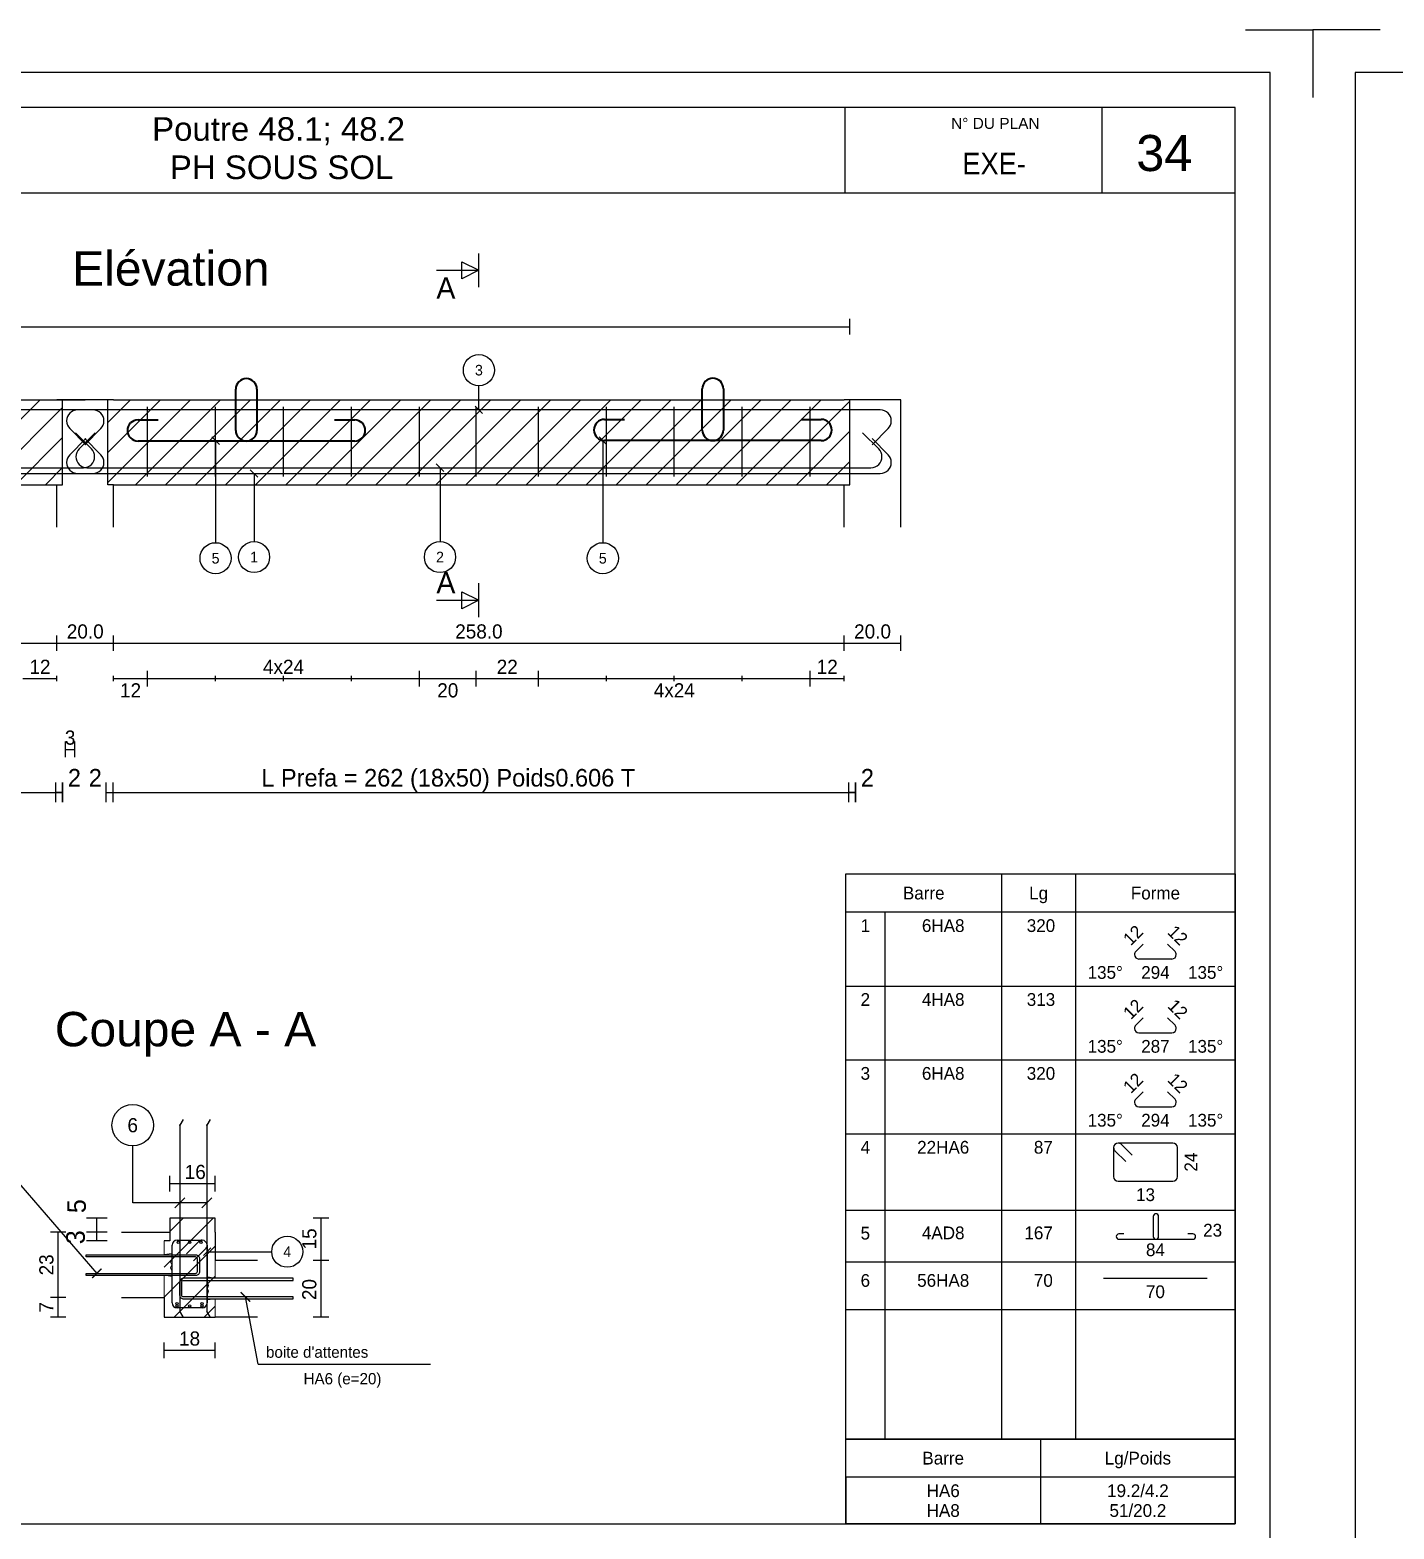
# Model space of a CAD drawing. Extents: x -12912 to 27386, y 1818 to 8189.
# Drawn here: x 25736 to 26218, y 3456 to 3986 of the extents above; entities that cross this region are included whole.
import ezdxf
from ezdxf.enums import TextEntityAlignment as Align

# ---------------------------------------------------------------- set-up
doc = ezdxf.new("R2010")
doc.units = 0
doc.header["$MEASUREMENT"] = 0
doc.linetypes.add('CONTINUE', pattern=[0])
doc.layers.get('0').update_dxf_attribs({"linetype": 'CONTINUOUS'})
for name, color, linetype in [('1', 7, 'CONTINUOUS'), ('104', 7, 'CONTINUOUS'), ('173', 7, 'CONTINUOUS'), ('5', 7, 'CONTINUOUS'), ('6', 7, 'CONTINUOUS'), ('7', 7, 'CONTINUOUS'), ('Bâtiment 1. Soubassement', 7, 'CONTINUOUS'), ('GO-CARTOUCHE', 7, 'CONTINUOUS'), ('GO-TEXTE', 9, 'CONTINUOUS'), ('PYC-HACHURE', 7, 'CONTINUOUS'), ('RDC COFFRAGE', 7, 'CONTINUOUS')]:
    doc.layers.add(name, color=color, linetype=linetype)
doc.layers.add('PYC- HACHURES', color=7, linetype='CONTINUOUS', lineweight=18)
doc.styles.add('ARIAL', font='ARIAL.TTF')
doc.styles.add('TEXTEBA', font='ARIAL.TTF')
pattern_1 = [(45, (-5778.1856, -0.885), (-5.3033009, 5.3033009), [])]

# ---------------------------------------------------------------- blocks, each defined once
blk = doc.blocks.new('_ArchTick')
at = {"color": 0, "linetype": 'ByBlock', "const_width": 0.15}
blk.add_lwpolyline([(-0.5, -0.5), (0.5, 0.5)], dxfattribs=at)
blk = doc.blocks.new('A$C25E25F4E')
at = {"layer": 'RDC COFFRAGE', "color": 5, "linetype": 'CONTINUE', "lineweight": 40, "ltscale": 0.01}
for points in [[(52.25, 22.05), (52.25, 22.05)], [(48.51, 3.75), (48.51, 18.3)], [(56, 18.3), (56, 3.75)], [(14, 7.49), (21.09, 7.49)], [(83.42, 7.49), (90.51, 7.49)], [(10.25, 3.75), (10.25, 3.75)], [(94.25, 3.75), (94.25, 3.75)], [(52.25, 0), (14, 0)], [(90.51, 0), (52.25, 0)]]:
    blk.add_lwpolyline(points, dxfattribs=at)
for centre, start, end in [((52.25, 18.3), 90, 180), ((52.25, 18.3), 0, 90), ((14, 3.75), 90, 180), ((90.51, 3.75), 0, 90), ((14, 3.75), 180, 270), ((52.25, 3.75), 180, 270), ((52.25, 3.75), 270, 0), ((90.51, 3.75), 270, 0)]:
    blk.add_arc(centre, 3.75, start, end, dxfattribs=at)

msp = doc.modelspace()

# ---------------------------------------------------------------- hatches: boundary and pattern name
at = {"layer": 'PYC- HACHURES', "lineweight": 15}
h = msp.add_hatch(dxfattribs=at)
h.set_pattern_fill('ANSI31', color=104, scale=60, style=0)
h.set_pattern_definition(pattern_1)
h.paths.add_polyline_path([(25747.471, 3854.861), (25745.471, 3854.861), (25485.473, 3854.861), (25483.473, 3854.861), (25483.473, 3824.861), (25485.473, 3824.861), (25745.471, 3824.861), (25747.471, 3824.861)])
h = msp.add_hatch(dxfattribs=at)
h.set_pattern_fill('ANSI31', color=104, scale=60, style=0)
h.set_pattern_definition(pattern_1)
h.paths.add_polyline_path([(26025.471, 3854.861), (26023.471, 3854.861), (25765.473, 3854.861), (25763.473, 3854.861), (25763.473, 3824.861), (25765.473, 3824.861), (26023.471, 3824.861), (26025.471, 3824.861)])
h = msp.add_hatch(dxfattribs=at)
h.set_pattern_fill('ANSI31', color=104, scale=60, style=0)
h.set_pattern_definition(pattern_1)
h.paths.add_polyline_path([(25801.309, 3550.888), (25801.309, 3560.888), (25801.309, 3565.888), (25785.309, 3565.888), (25785.309, 3557.888), (25783.309, 3557.888), (25783.309, 3537.888), (25783.309, 3530.888), (25801.309, 3530.888)])

# ---------------------------------------------------------------- linework, layer by layer
for p, q in [((26165.108, 3985.504), (26188.915, 3985.504)), ((26188.915, 3985.504), (26188.915, 3961.697)), ((26212.722, 3985.504), (26188.915, 3985.504)), ((26188.915, 3985.504), (26188.915, 3961.697)), ((26188.915, 3985.504), (26188.915, 3961.697)), ((26212.722, 3985.504), (26188.915, 3985.504)), ((26188.915, 3985.504), (26188.915, 3961.697))]:
    msp.add_line(p, q)
at = {"lineweight": 5, "flags": 128}
for points in [[(25783.306, 3557.888), (25783.302, 3553.001), (25786.032, 3553.456), (25786.032, 3551.416), (25785.595, 3550.361), (25786.032, 3549.361), (25785.595, 3548.36), (25786.032, 3547.305), (25786.032, 3545.266), (25783.302, 3545.721), (25783.309, 3537.881)], [(25801.309, 3550.888), (25801.313, 3544.717), (25798.583, 3545.172), (25798.583, 3543.132), (25799.02, 3542.078), (25798.583, 3541.077), (25799.02, 3540.077), (25798.583, 3539.022), (25798.583, 3536.982), (25801.313, 3537.437), (25801.306, 3530.888)]]:
    msp.add_lwpolyline(points, dxfattribs=at)
for points in [[(25794.448, 3552.919, -0.4142136), (25795.813, 3551.554), (25795.813, 3547.004, -0.4142136), (25794.448, 3545.639), (25755.773, 3545.639), (25755.773, 3546.367), (25794.448, 3546.367, 0.4142136), (25795.085, 3547.004), (25795.085, 3551.554, 0.4142136), (25794.448, 3552.191), (25755.773, 3552.191), (25755.773, 3552.919)], [(25790.167, 3544.635, 0.4142136), (25788.802, 3543.27), (25788.802, 3538.72, 0.4142136), (25790.167, 3537.355), (25828.842, 3537.355), (25828.842, 3538.083), (25790.167, 3538.083, -0.4142136), (25789.53, 3538.72), (25789.53, 3543.27, -0.4142136), (25790.167, 3543.907), (25828.842, 3543.907), (25828.842, 3544.635)]]:
    msp.add_lwpolyline(points, format="xyb", close=True)
at = {"layer": '1', "color": 1}
for points in [[(25755.669, 3841.175), (25750.012, 3835.518)], [(25757.632, 3837.568), (25751.976, 3843.225)], [(25758.969, 3843.225), (25753.312, 3837.568)], [(25760.932, 3835.518), (25755.276, 3841.175)], [(26035.632, 3837.568), (26029.976, 3843.225)], [(26038.932, 3835.518), (26033.276, 3841.175)], [(25752.17, 3834.811), (25752.17, 3834.811)], [(25758.775, 3834.811), (25758.775, 3834.811)], [(26036.775, 3834.811), (26036.775, 3834.811)], [(25472.77, 3828.861), (25758.175, 3828.861)], [(25476.07, 3830.911), (25754.875, 3830.911)], [(25748.87, 3832.761), (25748.87, 3832.761)], [(25752.77, 3828.861), (26036.175, 3828.861)], [(25756.07, 3830.911), (26032.875, 3830.911)], [(25762.075, 3832.761), (25762.075, 3832.761)], [(26040.075, 3832.761), (26040.075, 3832.761)]]:
    msp.add_lwpolyline(points, dxfattribs=at)
for centre in [(25787.909, 3535.688), (25787.909, 3534.888), (25792.309, 3534.888), (25796.709, 3535.688), (25796.709, 3534.888)]:
    msp.add_circle(centre, 0.4, dxfattribs=at)
for centre, start, end in [((25752.77, 3832.761), 135, 180), ((25756.07, 3834.811), 135, 180), ((25756.07, 3834.811), 180, 270), ((25754.875, 3834.811), 270, 0), ((25754.875, 3834.811), 0, 45), ((25758.175, 3832.761), 0, 45), ((26032.875, 3834.811), 270, 0), ((26032.875, 3834.811), 0, 45), ((26036.175, 3832.761), 0, 45), ((25752.77, 3832.761), 180, 270), ((25758.175, 3832.761), 270, 0), ((26036.175, 3832.761), 270, 0)]:
    msp.add_arc(centre, 3.9, start, end, dxfattribs=at)
at = {"layer": '104', "color": 104}
for points in [[(25894.472, 3900.621), (25888.472, 3897.621), (25888.472, 3903.621), (25894.472, 3900.621)], [(25894.472, 3784.111), (25888.472, 3781.111), (25888.472, 3787.111), (25894.472, 3784.111)]]:
    msp.add_lwpolyline(points, close=True, dxfattribs=at)
for points in [[(25894.472, 3894.621), (25894.472, 3906.621)], [(25879.472, 3900.621), (25894.472, 3900.621)], [(25894.472, 3778.111), (25894.472, 3790.111)], [(25879.472, 3784.111), (25894.472, 3784.111)], [(25790.04, 3600.688), (25788.894, 3598.703)], [(25799.565, 3600.688), (25798.418, 3598.703)], [(25788.894, 3598.703), (25788.894, 3533.074)], [(25798.418, 3598.703), (25798.418, 3533.074)], [(25790.04, 3531.088), (25788.894, 3533.074)], [(25799.565, 3531.088), (25798.418, 3533.074)]]:
    msp.add_lwpolyline(points, dxfattribs=at)
for p in [(25788.894, 3598.703), (25798.418, 3598.703)]:
    msp.add_point(p, dxfattribs=at)
at = {"layer": '173', "color": 173}
for points in [[(25758.175, 3851.361), (25472.77, 3851.361)], [(26036.175, 3851.361), (25752.77, 3851.361)], [(25777.473, 3827.861), (25777.473, 3852.361)], [(25801.473, 3827.861), (25801.473, 3852.361)], [(25825.473, 3827.861), (25825.473, 3852.361)], [(25849.473, 3827.861), (25849.473, 3852.361)], [(25873.473, 3827.861), (25873.473, 3852.361)], [(25893.473, 3827.861), (25893.473, 3852.361)], [(25915.471, 3827.861), (25915.471, 3852.361)], [(25939.471, 3827.861), (25939.471, 3852.361)], [(25963.471, 3827.861), (25963.471, 3852.361)], [(25987.471, 3827.861), (25987.471, 3852.361)], [(26011.471, 3827.861), (26011.471, 3852.361)], [(25748.87, 3847.461), (25748.87, 3847.461)], [(25750.012, 3844.703), (25755.669, 3839.046)], [(25755.276, 3839.046), (25760.932, 3844.703)], [(25762.075, 3847.461), (25762.075, 3847.461)], [(26033.276, 3839.046), (26038.932, 3844.703)], [(26040.075, 3847.461), (26040.075, 3847.461)], [(26079.043, 3687.445), (26079.043, 3487.876)], [(26105.168, 3687.445), (26105.168, 3487.876)], [(26161.543, 3673.945), (26024.043, 3673.945)], [(26037.793, 3673.945), (26037.793, 3487.876)], [(26125.98, 3658.971), (26125.98, 3658.971)], [(26129.046, 3662.686), (26126.439, 3660.078)], [(26140.272, 3660.078), (26137.664, 3662.686)], [(26140.73, 3658.971), (26140.73, 3658.971)], [(26127.546, 3657.406), (26139.165, 3657.406)], [(26024.043, 3647.853), (26161.543, 3647.853)], [(26125.98, 3632.879), (26125.98, 3632.879)], [(26129.046, 3636.594), (26126.439, 3633.986)], [(26140.272, 3633.986), (26137.664, 3636.594)], [(26140.73, 3632.879), (26140.73, 3632.879)], [(26127.546, 3631.314), (26139.165, 3631.314)], [(26024.043, 3621.761), (26161.543, 3621.761)], [(26125.98, 3606.787), (26125.98, 3606.787)], [(26129.046, 3610.501), (26126.439, 3607.894)], [(26140.272, 3607.894), (26137.664, 3610.501)], [(26140.73, 3606.787), (26140.73, 3606.787)], [(26127.546, 3605.221), (26139.165, 3605.221)], [(26024.043, 3595.668), (26161.543, 3595.668)], [(26118.58, 3590.798), (26118.58, 3580.538)], [(26118.58, 3590.798), (26118.58, 3590.798)], [(26119.055, 3589.653), (26122.873, 3585.834)], [(26120.2, 3592.418), (26120.2, 3592.418)], [(26139.51, 3592.418), (26120.2, 3592.418)], [(26125.164, 3588.125), (26121.346, 3591.944)], [(26141.13, 3580.538), (26141.13, 3590.798)], [(26120.2, 3578.918), (26139.51, 3578.918)], [(26024.043, 3568.668), (26161.543, 3568.668)], [(26024.043, 3568.668), (26161.543, 3568.668)], [(26024.043, 3568.668), (26161.543, 3568.668)], [(26024.043, 3568.668), (26161.543, 3568.668)], [(26024.043, 3568.668), (26161.543, 3568.668)], [(26024.043, 3568.668), (26161.543, 3568.668)], [(26024.043, 3568.668), (26161.543, 3568.668)], [(26024.043, 3568.668), (26161.543, 3568.668)], [(26024.043, 3568.668), (26161.543, 3568.668)], [(26024.043, 3568.668), (26161.543, 3568.668)], [(26132.595, 3566.496), (26132.595, 3559.357)], [(26134.468, 3559.357), (26134.468, 3566.496)], [(25787.909, 3558.088), (25796.709, 3558.088)], [(25796.709, 3558.088), (25796.709, 3558.088)], [(26119.532, 3559.357), (26119.532, 3559.357)], [(26122.241, 3560.294), (26120.468, 3560.294)], [(26120.468, 3558.42), (26133.532, 3558.42)], [(26133.532, 3558.42), (26146.595, 3558.42)], [(26146.595, 3560.294), (26144.823, 3560.294)], [(26147.532, 3559.357), (26147.532, 3559.357)], [(25786.109, 3535.988), (25786.109, 3556.288)], [(25791.193, 3553.319), (25795.436, 3557.561)], [(25797.981, 3555.016), (25793.739, 3550.773)], [(25798.509, 3556.288), (25798.509, 3535.988)], [(25798.509, 3556.288), (25798.509, 3556.288)], [(26024.043, 3550.438), (26161.543, 3550.438)], [(26024.043, 3550.438), (26161.543, 3550.438)], [(26115.033, 3544.64), (26151.677, 3544.64)], [(25796.709, 3534.188), (25787.909, 3534.188)], [(26024.043, 3533.64), (26161.543, 3533.64)], [(26092.793, 3487.876), (26092.793, 3457.876)], [(26161.543, 3474.376), (26024.043, 3474.376)], [(26024.043, 3474.376), (26024.043, 3457.876)]]:
    msp.add_lwpolyline(points, dxfattribs=at)
for points in [[(26024.043, 3687.445), (26161.543, 3687.445), (26161.543, 3487.876), (26024.043, 3487.876), (26024.043, 3687.445)], [(26024.043, 3487.876), (26161.543, 3487.876), (26161.543, 3457.876), (26024.043, 3457.876), (26024.043, 3487.876)]]:
    msp.add_lwpolyline(points, close=True, dxfattribs=at)
for centre in [(25788.309, 3557.388), (25792.309, 3557.388), (25796.309, 3557.388)]:
    msp.add_circle(centre, 0.4, dxfattribs=at)
for centre, radius, start, end in [((25752.77, 3847.461), 3.9, 90, 180), ((25758.175, 3847.461), 3.9, 0, 90), ((26036.175, 3847.461), 3.9, 0, 90), ((25752.77, 3847.461), 3.9, 180, 225), ((25758.175, 3847.461), 3.9, 315, 0), ((26036.175, 3847.461), 3.9, 315, 0), ((26127.546, 3658.971), 1.566, 135, 180), ((26127.546, 3658.971), 1.566, 180, 270), ((26139.165, 3658.971), 1.566, 270, 0), ((26139.165, 3658.971), 1.566, 0, 45), ((26127.546, 3632.879), 1.566, 135, 180), ((26127.546, 3632.879), 1.566, 180, 270), ((26139.165, 3632.879), 1.566, 270, 0), ((26139.165, 3632.879), 1.566, 0, 45), ((26127.546, 3606.787), 1.566, 135, 180), ((26127.546, 3606.787), 1.566, 180, 270), ((26139.165, 3606.787), 1.566, 270, 0), ((26139.165, 3606.787), 1.566, 0, 45), ((26120.2, 3590.798), 1.62, 90, 180), ((26120.2, 3590.798), 1.62, 180, 225), ((26120.2, 3590.798), 1.62, 45, 90), ((26139.51, 3590.798), 1.62, 0, 90), ((26120.2, 3580.538), 1.62, 180, 270), ((26139.51, 3580.538), 1.62, 270, 0), ((26133.532, 3566.496), 0.937, 90, 180), ((26133.532, 3566.496), 0.937, 0, 90), ((25787.909, 3556.288), 1.8, 90, 180), ((25796.709, 3556.288), 1.8, 90, 135), ((25796.709, 3556.288), 1.8, 0, 90), ((26120.468, 3559.357), 0.937, 90, 180), ((26120.468, 3559.357), 0.937, 180, 270), ((26133.532, 3559.357), 0.937, 180, 270), ((26133.532, 3559.357), 0.937, 270, 0), ((26146.595, 3559.357), 0.937, 0, 90), ((26146.595, 3559.357), 0.937, 270, 0), ((25796.709, 3556.288), 1.8, 315, 0), ((25787.909, 3535.988), 1.8, 180, 270), ((25796.709, 3535.988), 1.8, 270, 0)]:
    msp.add_arc(centre, radius, start, end, dxfattribs=at)
at = {"layer": '5', "color": 5}
msp.add_line((25483.473, 3880.706), (26025.471, 3880.706), dxfattribs=at)
for points in [[(26025.471, 3877.956), (26025.471, 3883.456)], [(25745.471, 3766.194), (25745.471, 3771.694)], [(25745.471, 3766.194), (25745.471, 3771.694)], [(25765.473, 3766.194), (25765.473, 3771.694)], [(25765.473, 3766.194), (25765.473, 3771.694)], [(26023.471, 3766.194), (26023.471, 3771.694)], [(26043.473, 3766.194), (26043.473, 3771.694)], [(25485.473, 3768.944), (25745.471, 3768.944)], [(25745.471, 3768.944), (25765.473, 3768.944)], [(25745.471, 3768.944), (25765.473, 3768.944)], [(25765.473, 3768.944), (26023.471, 3768.944)], [(26023.471, 3768.944), (26043.473, 3768.944)], [(25777.473, 3753.694), (25777.473, 3759.194)], [(25873.473, 3753.694), (25873.473, 3759.194)], [(25893.473, 3753.694), (25893.473, 3759.194)], [(25915.471, 3753.694), (25915.471, 3759.194)], [(26011.471, 3753.694), (26011.471, 3759.194)], [(25733.471, 3756.444), (25745.471, 3756.444)], [(25745.471, 3755.527), (25745.471, 3757.361)], [(25765.473, 3755.527), (25765.473, 3757.361)], [(25765.473, 3756.444), (25777.473, 3756.444)], [(25777.473, 3755.527), (25777.473, 3757.361)], [(25777.473, 3756.444), (25801.473, 3756.444)], [(25777.473, 3756.444), (25873.473, 3756.444)], [(25801.473, 3755.527), (25801.473, 3757.361)], [(25801.473, 3756.444), (25825.473, 3756.444)], [(25825.473, 3755.527), (25825.473, 3757.361)], [(25825.473, 3756.444), (25849.473, 3756.444)], [(25849.473, 3755.527), (25849.473, 3757.361)], [(25849.473, 3756.444), (25873.473, 3756.444)], [(25873.473, 3755.527), (25873.473, 3757.361)], [(25873.473, 3756.444), (25893.473, 3756.444)], [(25893.473, 3755.527), (25893.473, 3757.361)], [(25893.473, 3756.444), (25915.471, 3756.444)], [(25915.471, 3755.527), (25915.471, 3757.361)], [(25915.471, 3756.444), (25939.471, 3756.444)], [(25915.471, 3756.444), (26011.471, 3756.444)], [(25939.471, 3755.527), (25939.471, 3757.361)], [(25939.471, 3756.444), (25963.471, 3756.444)], [(25963.471, 3755.527), (25963.471, 3757.361)], [(25963.471, 3756.444), (25987.471, 3756.444)], [(25987.471, 3755.527), (25987.471, 3757.361)], [(25987.471, 3756.444), (26011.471, 3756.444)], [(26011.471, 3755.527), (26011.471, 3757.361)], [(26011.471, 3756.444), (26023.471, 3756.444)], [(26023.471, 3755.527), (26023.471, 3757.361)], [(25748.47, 3728.694), (25748.47, 3734.194)], [(25751.77, 3728.694), (25751.77, 3734.194)], [(25748.47, 3731.444), (25751.77, 3731.444)], [(25785.309, 3575.325), (25785.309, 3580.825)], [(25801.309, 3575.325), (25801.309, 3580.825)], [(25785.309, 3578.075), (25801.309, 3578.075)], [(25763.185, 3565.888), (25755.925, 3565.888)], [(25759.555, 3560.888), (25759.555, 3565.888)], [(25841.475, 3565.888), (25835.975, 3565.888)], [(25838.725, 3540.888), (25838.725, 3565.888)], [(25748.642, 3560.888), (25743.142, 3560.888)], [(25745.892, 3537.888), (25745.892, 3560.888)], [(25763.185, 3560.888), (25755.925, 3560.888)], [(25763.185, 3560.888), (25755.925, 3560.888)], [(25763.185, 3557.888), (25755.925, 3557.888)], [(25759.555, 3557.888), (25759.555, 3560.888)], [(25841.475, 3550.888), (25835.975, 3550.888)], [(25748.642, 3537.888), (25743.142, 3537.888)], [(25745.892, 3530.888), (25745.892, 3537.888)], [(25838.725, 3530.888), (25838.725, 3540.888)], [(25748.642, 3530.888), (25743.142, 3530.888)], [(25841.475, 3530.888), (25835.975, 3530.888)], [(25783.309, 3516.472), (25783.309, 3521.972)], [(25801.309, 3516.472), (25801.309, 3521.972)], [(25783.309, 3519.222), (25801.309, 3519.222)]]:
    msp.add_lwpolyline(points, dxfattribs=at)
at = {"layer": '6', "color": 6}
for points in [[(25894.472, 3851.361), (25894.472, 3859.861)], [(25893.146, 3852.687), (25895.798, 3850.035)], [(25802.817, 3839.149), (25800.165, 3841.8)], [(25801.491, 3840.475), (25801.491, 3804.436)], [(25939.543, 3839.149), (25936.891, 3841.8)], [(25938.217, 3840.475), (25938.217, 3804.436)], [(25816.405, 3827.535), (25813.754, 3830.187)], [(25815.079, 3828.861), (25815.079, 3804.861)], [(25882.063, 3829.585), (25879.411, 3832.237)], [(25880.737, 3830.911), (25880.737, 3804.861)], [(25772.227, 3571.331), (25772.227, 3591.376)], [(25798.418, 3571.331), (25772.227, 3571.331)], [(25787.126, 3569.563), (25790.662, 3573.099)], [(25796.651, 3569.563), (25800.186, 3573.099)], [(25799.834, 3555.356), (25797.183, 3552.704)], [(25798.509, 3554.03), (25821.309, 3554.03)]]:
    msp.add_lwpolyline(points, dxfattribs=at)
for centre, radius in [((25894.472, 3865.361), 5.5), ((25801.491, 3798.936), 5.5), ((25815.079, 3799.361), 5.5), ((25880.737, 3799.361), 5.5), ((25938.217, 3798.936), 5.5), ((25772.227, 3598.709), 7.333), ((25826.809, 3554.03), 5.5)]:
    msp.add_circle(centre, radius, dxfattribs=at)
at = {"layer": '7', "color": 7}
for points in [[(25485.473, 3854.861), (25745.471, 3854.861)], [(25765.473, 3854.861), (25745.471, 3854.861)], [(25765.473, 3854.861), (25745.471, 3854.861)], [(25745.471, 3854.861), (25755.472, 3854.861)], [(25765.473, 3854.861), (25755.472, 3854.861)], [(25765.473, 3854.861), (26023.471, 3854.861)], [(26043.473, 3854.861), (26023.471, 3854.861)], [(26043.473, 3854.861), (26033.472, 3854.861)], [(26043.473, 3809.861), (26043.473, 3854.861)], [(25485.473, 3824.861), (25745.471, 3824.861)], [(25745.471, 3809.861), (25745.471, 3824.861)], [(25745.471, 3809.861), (25745.471, 3824.861)], [(25745.471, 3809.861), (25745.471, 3824.861)], [(25765.473, 3809.861), (25765.473, 3824.861)], [(25765.473, 3809.861), (25765.473, 3824.861)], [(25765.473, 3824.861), (26023.471, 3824.861)], [(25765.473, 3809.861), (25765.473, 3824.861)], [(26023.471, 3809.861), (26023.471, 3824.861)], [(26043.473, 3809.861), (26043.473, 3824.861)], [(25768.309, 3560.888), (25783.309, 3560.888)], [(25783.309, 3560.888), (25785.309, 3560.888)], [(25801.309, 3560.888), (25801.309, 3550.888)], [(25816.309, 3550.888), (25801.309, 3550.888)], [(25768.309, 3537.888), (25783.309, 3537.888)], [(25783.309, 3537.888), (25783.309, 3530.888)], [(25783.309, 3530.888), (25801.309, 3530.888)], [(25816.309, 3530.888), (25801.309, 3530.888)]]:
    msp.add_lwpolyline(points, dxfattribs=at)
at = {"layer": '7', "color": 7, "linetype": 'Continuous'}
for points in [[(25745.471, 3824.861), (25747.471, 3824.861), (25747.471, 3854.861)], [(25765.473, 3824.861), (25763.473, 3824.861), (25763.473, 3854.861)], [(26023.471, 3824.861), (26025.471, 3824.861), (26025.471, 3854.861)], [(25801.309, 3560.888), (25801.309, 3565.888), (25785.309, 3565.888), (25785.309, 3557.888), (25783.306, 3557.888)]]:
    msp.add_lwpolyline(points, dxfattribs=at)
at = {"layer": 'GO-CARTOUCHE', "linetype": 'Continuous'}
for points in [[(26173.915, 3445.504), (26173.915, 3970.504), (25431.491, 3970.504), (25431.491, 3445.504)], [(26173.915, 3445.504), (26173.915, 3970.504), (25431.491, 3970.504), (25431.491, 3445.504)], [(27317.552, 3183.004), (27317.552, 3970.504), (26203.915, 3970.504), (26203.915, 3183.004)], [(26161.543, 3457.876), (26161.543, 3958.131), (25443.864, 3958.131), (25443.864, 3457.876)], [(26161.543, 3457.876), (26161.543, 3958.131), (25443.864, 3958.131), (25443.864, 3457.876)]]:
    msp.add_lwpolyline(points, close=True, dxfattribs=at)
at = {"layer": 'GO-TEXTE', "color": 7}
for p, q in [((26023.674, 3958.131), (26023.674, 3927.833)), ((26023.674, 3958.131), (26023.674, 3927.833)), ((26114.38, 3958.131), (26114.38, 3927.833)), ((26114.38, 3958.131), (26114.38, 3927.833)), ((26161.543, 3927.833), (25443.864, 3927.833)), ((26161.543, 3927.833), (25443.864, 3927.833))]:
    msp.add_line(p, q, dxfattribs=at)
at = {"layer": 'PYC-HACHURE'}
for points in [[(25744.982, 3719.687), (25744.982, 3712.842)], [(25747.471, 3712.842), (25747.471, 3719.687)], [(25747.471, 3719.687), (25747.471, 3712.842)], [(25762.851, 3712.842), (25762.851, 3719.687)], [(25765.34, 3712.842), (25765.34, 3719.687)], [(26024.982, 3719.687), (26024.982, 3712.842)], [(26027.471, 3712.842), (26027.471, 3719.687)], [(26027.471, 3719.687), (26027.471, 3712.842)], [(25482.851, 3716.265), (25747.471, 3716.265)], [(25747.471, 3716.265), (25744.982, 3716.265)], [(25762.851, 3716.265), (25765.34, 3716.265)], [(25762.851, 3716.265), (26027.471, 3716.265)], [(26027.471, 3716.265), (26024.982, 3716.265)], [(25730.506, 3580.007), (25759.544, 3546.367)], [(25816.482, 3514.356), (25812.055, 3538.083)], [(25816.482, 3514.356), (25877.34, 3514.356), (25877.34, 3514.356)]]:
    msp.add_lwpolyline(points, dxfattribs=at)

# ---------------------------------------------------------------- block references
at = {"layer": '7', "color": 7, "linetype": 'Continuous'}
for p in [(25760.097, 3840.31), (25924.825, 3840.475)]:
    msp.add_blockref('A$C25E25F4E', p, dxfattribs=at)
at = {"layer": 'Bâtiment 1. Soubassement', "yscale": 3.307500000000346, "zscale": 3.307499999999998}
for p, xscale, rotation in [((25759.544, 3546.367), -3.307500000068103, 90), ((25812.055, 3538.083), 3.307500000068103, 270)]:
    msp.add_blockref('_ArchTick', p, dxfattribs=dict(at, xscale=xscale, rotation=rotation))

# ---------------------------------------------------------------- texts
at = {"style": 'ARIAL'}
for s, height, p in [('Elévation', 12.1293, (25785.713, 3901.278)), ('Coupe A - A', 12.12935, (25790.863, 3632.641))]:
    msp.add_text(s, height=height, dxfattribs=at).set_placement(p, align=Align.MIDDLE_CENTER)
at = {"layer": '104', "color": 104}
msp.add_text('A', height=7.5, dxfattribs=at).set_placement((25879.472, 3898.147), align=Align.TOP_LEFT)
msp.add_text('A', height=7.5, dxfattribs=at).set_placement((25879.472, 3786.585))
at = {"layer": '173', "color": 173}
for s, p in [('Barre', (26051.543, 3680.695)), ('Lg', (26092.105, 3680.695)), ('Forme', (26133.355, 3680.695)), ('Lg/Poids', (26127.168, 3481.126)), ('Barre', (26058.418, 3481.126))]:
    msp.add_text(s, height=4.5, dxfattribs=at).set_placement(p, align=Align.MIDDLE_CENTER)
for s, p in [('1', (26030.918, 3671.445)), ('6HA8', (26058.418, 3671.445)), (' 320', (26092.105, 3671.445)), ('294', (26133.355, 3654.906)), ('2', (26030.918, 3645.353)), ('4HA8', (26058.418, 3645.353)), (' 313', (26092.105, 3645.353)), ('287', (26133.355, 3628.814)), ('3', (26030.918, 3619.261)), ('6HA8', (26058.418, 3619.261)), (' 320', (26092.105, 3619.261)), ('294', (26133.355, 3602.721)), ('4', (26030.918, 3593.168)), ('22HA6', (26058.418, 3593.168)), ('  87', (26092.105, 3593.168)), ('13', (26129.855, 3576.418)), ('4AD8', (26058.418, 3562.938)), ('167', (26092.105, 3562.938)), ('23', (26153.563, 3563.876)), ('5', (26030.918, 3562.83)), ('84', (26133.355, 3556.961)), ('6', (26030.918, 3546.14)), ('56HA8', (26058.418, 3546.14)), ('  70', (26092.105, 3546.14)), ('70', (26133.355, 3542.14)), ('HA6', (26058.418, 3471.876)), ('19.2/4.2', (26127.168, 3471.876)), ('HA8', (26058.418, 3464.876)), ('51/20.2', (26127.168, 3464.876))]:
    msp.add_text(s, height=4.5, dxfattribs=at).set_placement(p, align=Align.TOP_CENTER)
for p in [(26124.671, 3661.846), (26124.671, 3635.754), (26124.671, 3609.662)]:
    msp.add_text('12', height=4.5, rotation=45, dxfattribs=at).set_placement(p)
for p in [(26142.039, 3661.846), (26142.039, 3635.754), (26142.039, 3609.662)]:
    msp.add_text('12', height=4.5, rotation=315, dxfattribs=at).set_placement(p, align=Align.RIGHT)
for p in [(26121.855, 3654.906), (26121.855, 3628.814), (26121.855, 3602.721)]:
    msp.add_text('135°', height=4.5, dxfattribs=at).set_placement(p, align=Align.TOP_RIGHT)
for p in [(26144.855, 3654.906), (26144.855, 3628.814), (26144.855, 3602.721)]:
    msp.add_text('135°', height=4.5, dxfattribs=at).set_placement(p, align=Align.TOP_LEFT)
msp.add_text('24', height=4.5, rotation=90, dxfattribs=at).set_placement((26143.63, 3585.668), align=Align.TOP_CENTER)
at = {"layer": '5', "color": 5}
for s, p in [('20.0', (25755.472, 3770.594)), ('20.0', (25755.472, 3770.594)), ('258.0', (25894.472, 3770.594)), ('20.0', (26033.472, 3770.594)), ('12', (25739.471, 3758.094)), ('4x24', (25825.473, 3758.094)), ('22', (25904.472, 3758.094)), ('12', (26017.471, 3758.094)), ('3', (25750.12, 3733.094)), ('16', (25794.309, 3579.707)), ('18', (25792.309, 3520.871))]:
    msp.add_text(s, height=5, dxfattribs=at).set_placement(p, align=Align.CENTER)
for s, p in [('12', (25771.473, 3754.795)), ('20', (25883.473, 3754.795)), ('4x24', (25963.471, 3754.795))]:
    msp.add_text(s, height=5, dxfattribs=at).set_placement(p, align=Align.TOP_CENTER)
for s, height, p in [('5', 6.6, (25755.686, 3570.11)), ('3', 6.6, (25755.324, 3559.131)), ('15', 5, (25837.076, 3558.564)), ('23', 5, (25744.242, 3549.388)), ('20', 5, (25837.076, 3540.666)), ('7', 5, (25744.242, 3534.388))]:
    msp.add_text(s, height=height, rotation=90, dxfattribs=at).set_placement(p, align=Align.CENTER)
at = {"layer": '6', "color": 6}
for s, height, p in [('3', 3.75, (25894.472, 3865.361)), ('1', 3.75, (25815.079, 3799.361)), ('2', 3.75, (25880.737, 3799.361)), ('5', 3.75, (25801.491, 3798.936)), ('5', 3.75, (25938.217, 3798.936)), ('6', 5, (25772.227, 3598.709)), ('4', 3.75, (25826.809, 3554.03))]:
    msp.add_text(s, height=height, dxfattribs=at).set_placement(p, align=Align.MIDDLE_CENTER)
at = {"layer": 'GO-CARTOUCHE', "color": 2, "style": 'TEXTEBA'}
msp.add_text('34', height=12.7487, dxfattribs=at).set_placement((26126.583, 3935.679))
at = {"layer": 'GO-CARTOUCHE', "color": 2, "style": 'TEXTEBA', "width": 0.9}
msp.add_text('EXE-', height=7.6364, dxfattribs=at).set_placement((26076.391, 3934.48), align=Align.CENTER)
at = {"layer": 'GO-TEXTE', "color": 2, "style": 'TEXTEBA'}
for s, p in [('Poutre 48.1; 48.2', (25779.084, 3946.364)), ('PH SOUS SOL', (25785.356, 3932.851))]:
    msp.add_text(s, height=8.33139, dxfattribs=at).set_placement(p)
at = {"layer": 'GO-TEXTE', "style": 'TEXTEBA'}
msp.add_text('N° DU PLAN', height=3.9043, dxfattribs=at).set_placement((26076.825, 3950.569), align=Align.CENTER)
msp.add_text('N° DU PLAN', height=3.9043, dxfattribs=at).set_placement((26076.825, 3950.569), align=Align.CENTER)
at = {"layer": 'PYC-HACHURE'}
for s, height, p in [('2', 6.222, (25751.651, 3718.3)), ('2', 6.222, (25759.02, 3718.3)), ('L Prefa = 262 (18x50) Poids0.606 T', 6.22222, (25883.651, 3718.3)), ('2', 6.222, (26031.651, 3718.3))]:
    msp.add_text(s, height=height, dxfattribs=at).set_placement(p, align=Align.CENTER)
for s, p in [("boite d'attentes", (25819.298, 3516.573)), ('HA6 (e=20)', (25832.555, 3507.183))]:
    msp.add_text(s, height=4, dxfattribs=at).set_placement(p)

doc.saveas('drawing.dxf')
